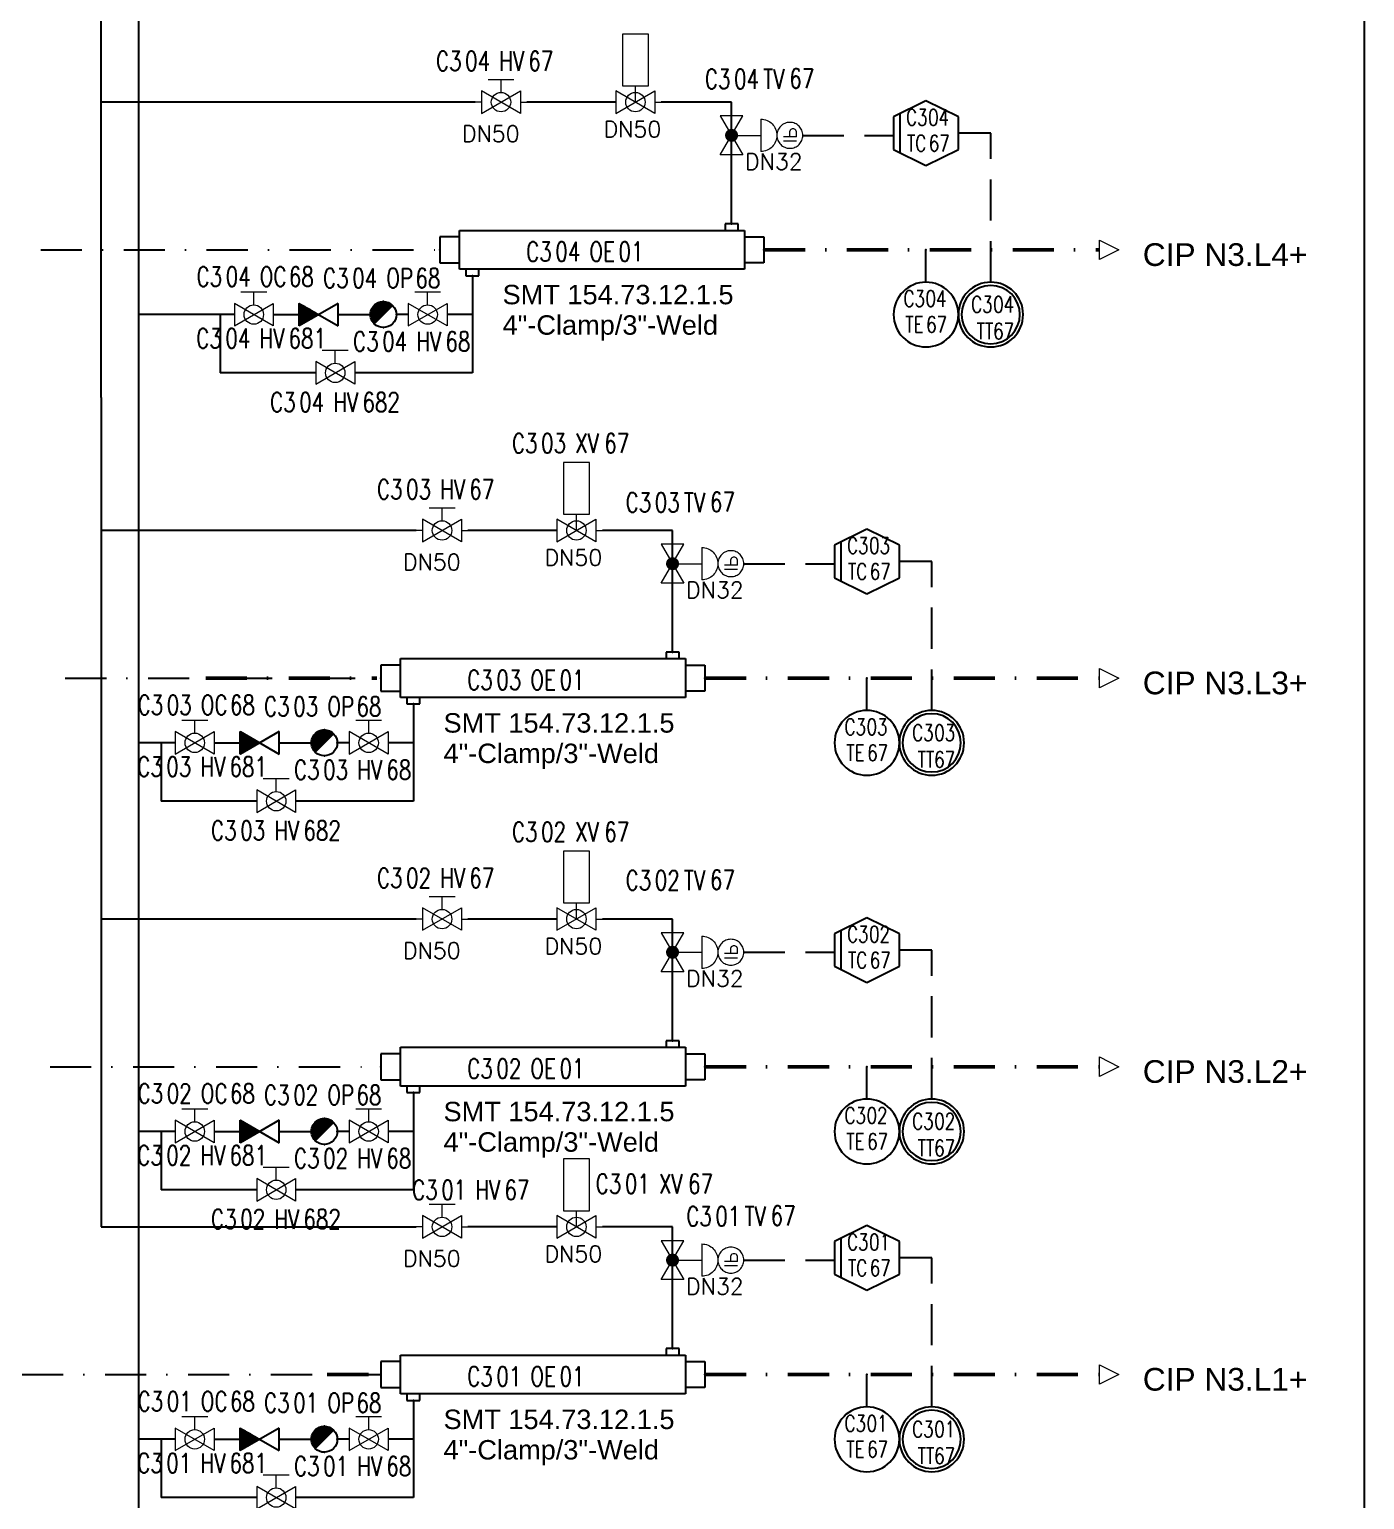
# Model space of a CAD drawing. Header units: inches. Extents: x 23279 to 25519, y 22340 to 23763.
# Drawn here: x 25312.7 to 25518.8, y 22953.3 to 23180.2 of the extents above; entities that cross this region are included whole.
import ezdxf
from ezdxf.enums import TextEntityAlignment as Align

# ---------------------------------------------------------------- set-up
doc = ezdxf.new("R2010")
doc.units = ezdxf.units.IN
doc.header["$MEASUREMENT"] = 0
for name, pattern in [('ACAD_ISO02W100', [15, 12, -3]), ('DASHDOT2', [12.7, 6.35, -3.175, 0, -3.175]), ('DASHED2', [9.525, 6.35, -3.175])]:
    doc.linetypes.add(name, pattern=pattern)
for name, color, linetype, lineweight in [('17 Pipe CIP', 4, 'DASHDOT2', 50), ('31 Equipment', 7, 'Continuous', 9), ('40 TXT Data', 7, 'Continuous', 9), ('43 TXT English', 7, 'Continuous', 9)]:
    doc.layers.add(name, color=color, linetype=linetype, lineweight=lineweight)
for name, color, linetype in [('20 Pipe Steam Industrial', 231, 'Continuous'), ('DIAMETRE', 7, 'Continuous'), ('ECHANGEURS', 7, 'Continuous'), ('LIAISON INSTRUMENTATION', 140, 'DASHED2'), ('LIBELLE-INSTRUM', 7, 'Continuous'), ('MATERIEL-DIVERS', 7, 'Continuous'), ('REPERES', 7, 'Continuous'), ('Skid', 5, 'Continuous'), ('TEXTES', 7, 'Continuous'), ('TUYAUTERIE-NEP', 4, 'DASHDOT2'), ('TUYAUTERIE-VAPEUR INDUSTRIELLE', 231, 'Continuous'), ('TUYAUTERIE-VAPEUR PROCESS', 6, 'Continuous'), ('VANNES', 7, 'Continuous')]:
    doc.layers.add(name, color=color, linetype=linetype)
doc.layers.get('REPERES').off()
doc.styles.add('ROMANS', font='ROMANS.SHX')
doc.styles.get("Standard").update_dxf_attribs({"font": 'arial.ttf'})

# ---------------------------------------------------------------- blocks, each defined once
blk = doc.blocks.new('APV-SIGN-ARW-FLOW-1')
at = {"layer": '31 Equipment'}
for p, q in [((-1.5, -1.5), (-1.5, 1.5)), ((-1.5, 1.5), (1.5, 0)), ((1.5, 0), (-1.5, -1.5))]:
    blk.add_line(p, q, dxfattribs=at)
blk = doc.blocks.new('INSTR-F-L-TT')
at = {"layer": 'MATERIEL-DIVERS'}
for radius in [5, 4.5]:
    blk.add_circle((0, 0), radius, dxfattribs=at)
blk = doc.blocks.new('INSTR-M-L-TE')
at = {"color": 7, "extrusion": (0, -1, 0)}
blk.add_point((0, -10), dxfattribs=at)
at = {"layer": 'MATERIEL-DIVERS', "color": 7}
blk.add_line((0, -5), (0, -10), dxfattribs=at)
blk.add_circle((0, 0), 5, dxfattribs=at)
at = {"layer": 'LIBELLE-INSTRUM', "style": 'ROMANS', "width": 0.8, "flags": 8}
blk.add_attdef('TE', text='', height=3, dxfattribs=at).set_placement((0, 0), align=Align.MIDDLE)
blk = doc.blocks.new('INSTR-F-PLC-TC')
at = {"layer": 'MATERIEL-DIVERS', "color": 7, "lineweight": -3}
for p, q in [((-5, 0), (-2.5, 5)), ((-2.5, 5), (2.5, 5)), ((2.5, 5), (5, 0)), ((-2.5, -5), (-5, 0)), ((5, 0), (2.5, -5)), ((-3, -4), (3, -4)), ((2.5, -5), (-2.5, -5))]:
    blk.add_line(p, q, dxfattribs=at)
blk = doc.blocks.new('TUBLISSE')
at = {"layer": 'MATERIEL-DIVERS'}
for p, q in [((47, 3), (3, 3)), ((3, 3), (3, -3)), ((4, 3), (4, 4)), ((4, 4), (6, 4)), ((6, 4), (6, 3)), ((47, -3), (47, 3)), ((3, 2), (0, 2)), ((0, 2), (0, -2)), ((47, 2), (50, 2)), ((50, 2), (50, -2)), ((0, -2), (3, -2)), ((50, -2), (47, -2)), ((3, -3), (47, -3)), ((44, -4), (44, -3)), ((46, -4), (44, -4)), ((46, -3), (46, -4))]:
    blk.add_line(p, q, dxfattribs=at)
at = {"layer": 'MATERIEL-DIVERS', "color": 7, "extrusion": (0, 1, 0)}
blk.add_point((5, 4), dxfattribs=at)
at = {"layer": 'MATERIEL-DIVERS', "color": 2}
for p in [(5, 4), (0, 0), (50, 0), (45, -4)]:
    blk.add_point(p, dxfattribs=at)
at = {"layer": 'MATERIEL-DIVERS', "color": 7, "extrusion": (-1, 0, 0)}
blk.add_point((0, 0), dxfattribs=at)
at = {"layer": 'MATERIEL-DIVERS', "color": 7, "extrusion": (1, 0, 0)}
blk.add_point((50, 0), dxfattribs=at)
at = {"layer": 'MATERIEL-DIVERS', "color": 7, "extrusion": (0, -1, 0)}
blk.add_point((45, -4), dxfattribs=at)
blk = doc.blocks.new('APV-VLV-BALL-KHV+MF-3')
at = {"layer": '31 Equipment', "ltscale": 38}
for p, q in [((0, 0), (0, 2.5)), ((-3, 0), (-4, 0)), ((3, 0), (4, 0))]:
    blk.add_line(p, q, dxfattribs=at)
at = {"layer": '31 Equipment'}
for p, q in [((-3, 1.734), (-3, -1.734)), ((-3, -1.734), (3, 1.734)), ((3, -1.734), (-3, 1.734)), ((3, 1.734), (3, -1.734))]:
    blk.add_line(p, q, dxfattribs=at)
at = {"layer": '31 Equipment', "ltscale": 38}
blk.add_lwpolyline([(-2, 2.5), (2, 2.5), (2, 10.5), (-2, 10.5)], close=True, dxfattribs=at)
at = {"layer": '31 Equipment'}
blk.add_circle((0, 0), 1.5, dxfattribs=at)
blk = doc.blocks.new('*X23')
at = {"color": 0}
for p, q in [((96.47, 162.96), (103.54, 170.03)), ((96.49, 162.94), (103.56, 170.01)), ((96.51, 162.92), (103.58, 169.99)), ((96.53, 162.9), (103.6, 169.97)), ((96.56, 162.88), (103.62, 169.94)), ((96.58, 162.85), (103.65, 169.92)), ((96.6, 162.83), (103.67, 169.9)), ((96.63, 162.81), (103.69, 169.87)), ((96.65, 162.79), (103.71, 169.85)), ((96.67, 162.77), (103.73, 169.83)), ((96.7, 162.75), (103.75, 169.8)), ((96.72, 162.73), (103.77, 169.78)), ((96.74, 162.7), (103.8, 169.76)), ((96.77, 162.68), (103.82, 169.73)), ((96.79, 162.66), (103.84, 169.71)), ((96.82, 162.64), (103.86, 169.68)), ((96.84, 162.62), (103.88, 169.66)), ((96.87, 162.6), (103.9, 169.63)), ((96.89, 162.58), (103.92, 169.61)), ((96.92, 162.56), (103.94, 169.58)), ((96.94, 162.54), (103.96, 169.56)), ((96.97, 162.52), (103.98, 169.53)), ((96.99, 162.5), (104, 169.51)), ((97.02, 162.49), (104.01, 169.48)), ((97.05, 162.47), (104.03, 169.45)), ((97.07, 162.45), (104.05, 169.43)), ((97.1, 162.43), (104.07, 169.4)), ((97.12, 162.41), (104.09, 169.38)), ((97.15, 162.39), (104.11, 169.35)), ((97.18, 162.37), (104.13, 169.32)), ((97.2, 162.36), (104.14, 169.3)), ((97.23, 162.34), (104.16, 169.27)), ((97.26, 162.32), (104.18, 169.24)), ((97.28, 162.3), (104.2, 169.22)), ((97.31, 162.28), (104.22, 169.19)), ((97.34, 162.27), (104.23, 169.16)), ((97.37, 162.25), (104.25, 169.13)), ((97.39, 162.23), (104.27, 169.11)), ((97.42, 162.22), (104.28, 169.08)), ((97.45, 162.2), (104.3, 169.05)), ((97.48, 162.18), (104.32, 169.02)), ((97.51, 162.17), (104.33, 168.99)), ((97.54, 162.15), (104.35, 168.96)), ((97.56, 162.13), (104.37, 168.94)), ((97.59, 162.12), (104.38, 168.91)), ((97.62, 162.1), (104.4, 168.88)), ((97.65, 162.09), (104.41, 168.85)), ((97.68, 162.07), (104.43, 168.82)), ((97.71, 162.05), (104.45, 168.79)), ((97.74, 162.04), (104.46, 168.76)), ((97.77, 162.02), (104.48, 168.73)), ((97.8, 162.01), (104.49, 168.7)), ((97.83, 161.99), (104.51, 168.67)), ((97.86, 161.98), (104.52, 168.64)), ((97.89, 161.97), (104.53, 168.61)), ((97.92, 161.95), (104.55, 168.58)), ((97.95, 161.94), (104.56, 168.55)), ((97.98, 161.92), (104.58, 168.52)), ((98.02, 161.91), (104.59, 168.48)), ((98.05, 161.9), (104.6, 168.45)), ((98.08, 161.88), (104.62, 168.42)), ((98.11, 161.87), (104.63, 168.39)), ((98.14, 161.86), (104.64, 168.36)), ((98.17, 161.84), (104.66, 168.33)), ((98.21, 161.83), (104.67, 168.29)), ((98.24, 161.82), (104.68, 168.26)), ((98.27, 161.81), (104.69, 168.23)), ((98.31, 161.8), (104.7, 168.19)), ((98.34, 161.78), (104.72, 168.16)), ((98.37, 161.77), (104.73, 168.13)), ((98.41, 161.76), (104.74, 168.09)), ((98.44, 161.75), (104.75, 168.06)), ((98.47, 161.74), (104.76, 168.03)), ((98.51, 161.73), (104.77, 167.99)), ((98.54, 161.72), (104.78, 167.96)), ((98.58, 161.71), (104.79, 167.92)), ((98.61, 161.7), (104.8, 167.89)), ((98.65, 161.69), (104.81, 167.85)), ((98.68, 161.68), (104.82, 167.82)), ((98.72, 161.67), (104.83, 167.78)), ((98.75, 161.66), (104.84, 167.75)), ((98.79, 161.65), (104.85, 167.71)), ((98.82, 161.64), (104.86, 167.68)), ((98.86, 161.63), (104.87, 167.64)), ((98.9, 161.62), (104.88, 167.6)), ((98.93, 161.62), (104.88, 167.57)), ((98.97, 161.61), (104.89, 167.53)), ((99.01, 161.6), (104.9, 167.49)), ((99.04, 161.59), (104.91, 167.46)), ((99.08, 161.58), (104.92, 167.42)), ((99.12, 161.58), (104.92, 167.38)), ((99.16, 161.57), (104.93, 167.34)), ((99.2, 161.56), (104.94, 167.3)), ((99.24, 161.56), (104.94, 167.26)), ((99.27, 161.55), (104.95, 167.23)), ((99.31, 161.55), (104.95, 167.19)), ((99.35, 161.54), (104.96, 167.15)), ((99.39, 161.54), (104.96, 167.11)), ((99.43, 161.53), (104.97, 167.07)), ((99.47, 161.53), (104.97, 167.03)), ((99.51, 161.52), (104.98, 166.99)), ((99.56, 161.52), (104.98, 166.94)), ((99.6, 161.52), (104.98, 166.9)), ((99.64, 161.51), (104.99, 166.86)), ((99.68, 161.51), (104.99, 166.82)), ((99.72, 161.51), (104.99, 166.78)), ((99.77, 161.51), (104.99, 166.73)), ((99.81, 161.5), (105, 166.69)), ((99.85, 161.5), (105, 166.65)), ((99.9, 161.5), (105, 166.6)), ((99.94, 161.5), (105, 166.56)), ((99.99, 161.5), (105, 166.51)), ((100.03, 161.5), (105, 166.47)), ((100.08, 161.5), (105, 166.42)), ((100.12, 161.5), (105, 166.38)), ((100.17, 161.5), (105, 166.33)), ((100.21, 161.5), (105, 166.29)), ((100.26, 161.51), (104.99, 166.24)), ((100.31, 161.51), (104.99, 166.19)), ((100.36, 161.51), (104.99, 166.14)), ((100.41, 161.52), (104.98, 166.09)), ((100.46, 161.52), (104.98, 166.04)), ((100.5, 161.53), (104.97, 166)), ((100.55, 161.53), (104.97, 165.95)), ((100.61, 161.54), (104.96, 165.89)), ((100.66, 161.54), (104.96, 165.84)), ((100.71, 161.55), (104.95, 165.79)), ((100.76, 161.56), (104.94, 165.74)), ((100.82, 161.57), (104.93, 165.68)), ((100.87, 161.58), (104.92, 165.63)), ((100.92, 161.59), (104.91, 165.58)), ((100.98, 161.6), (104.9, 165.52)), ((101.04, 161.61), (104.89, 165.46)), ((101.09, 161.62), (104.88, 165.41)), ((101.15, 161.63), (104.87, 165.35)), ((101.21, 161.65), (104.85, 165.29)), ((101.27, 161.66), (104.84, 165.23)), ((101.33, 161.68), (104.82, 165.17)), ((101.4, 161.7), (104.8, 165.1)), ((101.46, 161.72), (104.78, 165.04)), ((101.53, 161.74), (104.76, 164.97)), ((101.59, 161.76), (104.74, 164.91)), ((101.66, 161.78), (104.72, 164.84)), ((101.73, 161.81), (104.69, 164.77)), ((101.8, 161.84), (104.66, 164.7)), ((101.88, 161.87), (104.63, 164.62)), ((101.95, 161.9), (104.6, 164.55)), ((102.03, 161.93), (104.57, 164.47)), ((102.12, 161.97), (104.53, 164.38)), ((102.2, 162.01), (104.49, 164.3)), ((102.29, 162.06), (104.44, 164.21)), ((102.39, 162.11), (104.39, 164.11)), ((102.49, 162.16), (104.34, 164.01)), ((102.6, 162.23), (104.27, 163.9)), ((102.72, 162.31), (104.19, 163.78)), ((102.86, 162.4), (104.1, 163.64)), ((103.02, 162.52), (103.98, 163.48)), ((103.26, 162.71), (103.79, 163.24))]:
    blk.add_line(p, q, dxfattribs=at)
blk = doc.blocks.new('ST')
at = {"color": 7}
blk.add_line((-1.41, 1.42), (1.42, -1.41), dxfattribs=at)
for start, end in [(134.8377, 315.1619), (315.2431, 134.7569)]:
    blk.add_arc((0, 0), 2, start, end, dxfattribs=at)
at = {"color": 7, "extrusion": (-1, 0, 0)}
blk.add_point((-2, 0), dxfattribs=at)
at = {"color": 7, "extrusion": (0, 1, 0)}
blk.add_point((0, 2), dxfattribs=at)
at = {"color": 7, "extrusion": (1, 0, 0)}
blk.add_point((2, 0), dxfattribs=at)
at = {"color": 7, "extrusion": (0, -1, 0)}
blk.add_point((0, -2), dxfattribs=at)
at = {"color": 7, "xscale": -0.4, "yscale": 0.4, "zscale": 0.4}
blk.add_blockref('*X23', (40, -66.6), dxfattribs=at)
blk = doc.blocks.new('*X32')
at = {"color": 0}
for p, q in [((-1.24, 0), (-1.22, 0.01)), ((-1.22, -0.01), (-1.24, 0)), ((-1.19, -0.04), (-1.01, 0.13)), ((-1.01, -0.13), (-1.19, 0.04)), ((-1.13, -0.07), (-0.81, 0.26)), ((-0.81, -0.26), (-1.13, 0.07)), ((-1.07, -0.1), (-0.6, 0.38)), ((-0.6, -0.38), (-1.07, 0.1)), ((-1.02, -0.13), (-0.39, 0.5)), ((-0.39, -0.5), (-1.02, 0.13)), ((-0.96, -0.17), (-0.18, 0.62)), ((-0.18, -0.62), (-0.96, 0.17)), ((-0.9, -0.2), (0.03, 0.74)), ((0.03, -0.74), (-0.9, 0.2)), ((-0.85, -0.23), (0.24, 0.86)), ((0.24, -0.86), (-0.85, 0.23)), ((-0.79, -0.26), (0.45, 0.98)), ((0.45, -0.98), (-0.79, 0.26)), ((-0.74, -0.29), (0.66, 1.1)), ((0.66, -1.1), (-0.74, 0.29)), ((-0.68, -0.33), (0.87, 1.22)), ((0.87, -1.22), (-0.68, 0.33)), ((-0.62, -0.36), (1.08, 1.34)), ((1.08, -1.34), (-0.62, 0.36)), ((-0.57, -0.39), (1.28, 1.46)), ((1.28, -1.46), (-0.57, 0.39)), ((-0.51, -0.42), (1.49, 1.58)), ((1.49, -1.58), (-0.51, 0.42)), ((-0.46, -0.46), (1.7, 1.7)), ((1.7, -1.7), (-0.46, 0.46)), ((-0.4, -0.49), (1.91, 1.82)), ((1.91, -1.82), (-0.4, 0.49)), ((-0.34, -0.52), (2.12, 1.94)), ((2.12, -1.94), (-0.34, 0.52)), ((-0.29, -0.55), (2.33, 2.06)), ((2.33, -2.06), (-0.29, 0.55)), ((-0.23, -0.59), (2.54, 2.18)), ((2.54, -2.18), (-0.23, 0.59)), ((-0.18, -0.62), (2.75, 2.3)), ((2.75, -2.3), (-0.18, 0.62)), ((-0.12, -0.65), (2.96, 2.43)), ((2.96, -2.43), (-0.12, 0.65)), ((-0.06, -0.68), (3.16, 2.55)), ((3.16, -2.55), (-0.06, 0.68)), ((-0.01, -0.72), (3.37, 2.67)), ((3.37, -2.67), (-0.01, 0.72)), ((0.05, -0.75), (3.58, 2.79)), ((3.58, -2.79), (0.05, 0.75)), ((0.1, -0.78), (3.79, 2.91)), ((3.79, -2.91), (0.1, 0.78)), ((0.16, -0.81), (4, 3.03)), ((4, -3.03), (0.16, 0.81)), ((0.22, -0.84), (4.21, 3.15)), ((4.21, -3.15), (0.22, 0.84)), ((0.27, -0.88), (4.42, 3.27)), ((4.42, -3.27), (0.27, 0.88)), ((0.33, -0.91), (4.63, 3.39)), ((4.63, -3.39), (0.33, 0.91)), ((0.38, -0.94), (4.84, 3.51)), ((4.84, -3.51), (0.38, 0.94)), ((0.44, -0.97), (5, 3.59)), ((5, -3.59), (0.44, 0.97)), ((0.5, -1.01), (5, 3.5)), ((5, -3.5), (0.5, 1.01)), ((0.55, -1.04), (5, 3.41)), ((5, -3.41), (0.55, 1.04)), ((0.61, -1.07), (5, 3.32)), ((5, -3.32), (0.61, 1.07)), ((0.66, -1.1), (5, 3.23)), ((5, -3.23), (0.66, 1.1)), ((0.72, -1.14), (5, 3.14)), ((5, -3.14), (0.72, 1.14)), ((0.78, -1.17), (5, 3.06)), ((5, -3.06), (0.78, 1.17)), ((0.83, -1.2), (5, 2.97)), ((5, -2.97), (0.83, 1.2)), ((0.89, -1.23), (5, 2.88)), ((5, -2.88), (0.89, 1.23)), ((0.94, -1.27), (5, 2.79)), ((5, -2.79), (0.94, 1.27)), ((1, -1.3), (5, 2.7)), ((5, -2.7), (1, 1.3)), ((1.06, -1.33), (5, 2.61)), ((5, -2.61), (1.06, 1.33)), ((1.11, -1.36), (5, 2.53)), ((5, -2.53), (1.11, 1.36)), ((1.17, -1.39), (5, 2.44)), ((5, -2.44), (1.17, 1.39)), ((1.22, -1.43), (5, 2.35)), ((5, -2.35), (1.22, 1.43)), ((1.28, -1.46), (5, 2.26)), ((5, -2.26), (1.28, 1.46)), ((1.34, -1.49), (5, 2.17)), ((5, -2.17), (1.34, 1.49)), ((1.39, -1.52), (5, 2.08)), ((5, -2.08), (1.39, 1.52)), ((1.45, -1.56), (5, 1.99)), ((5, -1.99), (1.45, 1.56)), ((1.51, -1.59), (5, 1.91)), ((5, -1.91), (1.51, 1.59)), ((1.56, -1.62), (5, 1.82)), ((5, -1.82), (1.56, 1.62)), ((1.62, -1.65), (5, 1.73)), ((5, -1.73), (1.62, 1.65)), ((5, -1.64), (1.67, 1.69)), ((1.67, -1.69), (5, 1.64)), ((5, -1.55), (1.73, 1.72)), ((1.73, -1.72), (5, 1.55)), ((5, -1.46), (1.79, 1.75)), ((1.79, -1.75), (5, 1.46)), ((5, -1.38), (1.84, 1.78)), ((1.84, -1.78), (5, 1.38)), ((5, -1.29), (1.9, 1.81)), ((1.9, -1.81), (5, 1.29)), ((5, -1.2), (1.95, 1.85)), ((1.95, -1.85), (5, 1.2)), ((5, -1.11), (2.01, 1.88)), ((2.01, -1.88), (5, 1.11)), ((5, -1.02), (2.07, 1.91)), ((2.07, -1.91), (5, 1.02)), ((5, -0.93), (2.12, 1.94)), ((2.12, -1.94), (5, 0.93)), ((5, -0.85), (2.18, 1.98)), ((2.18, -1.98), (5, 0.85)), ((5, -0.76), (2.23, 2.01)), ((2.23, -2.01), (5, 0.76)), ((5, -0.67), (2.29, 2.04)), ((2.29, -2.04), (5, 0.67)), ((5, -0.58), (2.35, 2.07)), ((2.35, -2.07), (5, 0.58)), ((5, -0.49), (2.4, 2.11)), ((2.4, -2.11), (5, 0.49)), ((5, -0.4), (2.46, 2.14)), ((2.46, -2.14), (5, 0.4)), ((5, -0.32), (2.51, 2.17)), ((2.51, -2.17), (5, 0.32)), ((5, -0.23), (2.57, 2.2)), ((2.57, -2.2), (5, 0.23)), ((5, -0.14), (2.63, 2.24)), ((2.63, -2.24), (5, 0.14)), ((5, -0.05), (2.68, 2.27)), ((2.68, -2.27), (5, 0.05)), ((5, 0.04), (2.74, 2.3)), ((5, 0.13), (2.79, 2.33)), ((5, 0.21), (2.85, 2.36)), ((5, 0.3), (2.91, 2.4)), ((5, 0.39), (2.96, 2.43)), ((5, 0.48), (3.02, 2.46)), ((5, 0.57), (3.07, 2.49)), ((5, 0.66), (3.13, 2.53)), ((5, 0.75), (3.19, 2.56)), ((5, 0.83), (3.24, 2.59)), ((5, 0.92), (3.3, 2.62)), ((5, 1.01), (3.35, 2.66)), ((5, 1.1), (3.41, 2.69)), ((5, 1.19), (3.47, 2.72)), ((5, 1.28), (3.52, 2.75)), ((5, 1.36), (3.58, 2.79)), ((5, 1.45), (3.63, 2.82)), ((5, 1.54), (3.69, 2.85)), ((5, 1.63), (3.75, 2.88)), ((5, 1.72), (3.8, 2.91)), ((5, 1.81), (3.86, 2.95)), ((5, 1.89), (3.92, 2.98)), ((5, 1.98), (3.97, 3.01)), ((5, 2.07), (4.03, 3.04)), ((5, 2.16), (4.08, 3.08)), ((5, 2.25), (4.14, 3.11)), ((5, 2.34), (4.2, 3.14)), ((5, 2.42), (4.25, 3.17)), ((5, 2.51), (4.31, 3.21)), ((5, 2.6), (4.36, 3.24)), ((5, 2.69), (4.42, 3.27)), ((5, 2.78), (4.48, 3.3)), ((5, 2.87), (4.53, 3.33)), ((5, 2.95), (4.59, 3.37)), ((5, 3.04), (4.64, 3.4)), ((5, 3.13), (4.7, 3.43)), ((5, 3.22), (4.76, 3.46)), ((5, 3.31), (4.81, 3.5)), ((5, 3.4), (4.87, 3.53)), ((5, 3.49), (4.92, 3.56)), ((5, 3.57), (4.98, 3.59)), ((2.74, -2.3), (5, -0.04)), ((2.79, -2.33), (5, -0.13)), ((2.85, -2.36), (5, -0.21)), ((2.91, -2.4), (5, -0.3)), ((2.96, -2.43), (5, -0.39)), ((3.02, -2.46), (5, -0.48)), ((3.07, -2.49), (5, -0.57)), ((3.13, -2.53), (5, -0.66)), ((3.19, -2.56), (5, -0.75)), ((3.24, -2.59), (5, -0.83)), ((3.3, -2.62), (5, -0.92)), ((3.35, -2.66), (5, -1.01)), ((3.41, -2.69), (5, -1.1)), ((3.47, -2.72), (5, -1.19)), ((3.52, -2.75), (5, -1.28)), ((3.58, -2.79), (5, -1.36)), ((3.63, -2.82), (5, -1.45)), ((3.69, -2.85), (5, -1.54)), ((3.75, -2.88), (5, -1.63)), ((3.8, -2.91), (5, -1.72)), ((3.86, -2.95), (5, -1.81)), ((3.92, -2.98), (5, -1.89)), ((3.97, -3.01), (5, -1.98)), ((4.03, -3.04), (5, -2.07)), ((4.08, -3.08), (5, -2.16)), ((4.14, -3.11), (5, -2.25)), ((4.2, -3.14), (5, -2.34)), ((4.25, -3.17), (5, -2.42)), ((4.31, -3.21), (5, -2.51)), ((4.36, -3.24), (5, -2.6)), ((4.42, -3.27), (5, -2.69)), ((4.48, -3.3), (5, -2.78)), ((4.53, -3.33), (5, -2.87)), ((4.59, -3.37), (5, -2.95)), ((4.64, -3.4), (5, -3.04)), ((4.7, -3.43), (5, -3.13)), ((4.76, -3.46), (5, -3.22)), ((4.81, -3.5), (5, -3.31)), ((4.87, -3.53), (5, -3.4)), ((4.92, -3.56), (5, -3.49)), ((4.98, -3.59), (5, -3.57))]:
    blk.add_line(p, q, dxfattribs=at)
blk = doc.blocks.new('NRVS')
at = {"color": 7}
for p, q in [((-3, -1.73), (-3, 1.73)), ((3, 1.73), (-3, -1.73)), ((-3, 1.73), (3, -1.73)), ((3, -1.73), (3, 1.73))]:
    blk.add_line(p, q, dxfattribs=at)
at = {"color": 7, "extrusion": (1, 0, 0)}
blk.add_point((3, 0), dxfattribs=at)
at = {"color": 7, "extrusion": (-1, 0, 0)}
blk.add_point((-3, 0), dxfattribs=at)
at = {"color": 7, "xscale": 0.4801664355062404, "yscale": 0.4801664355062404, "zscale": 0.4801664355062404}
blk.add_blockref('*X32', (0.6, 0), dxfattribs=at)
blk = doc.blocks.new('APV-VLV-MODUL-2WAY-1')
at = {"layer": '31 Equipment', "linetype": 'ACAD_ISO02W100', "ltscale": 38}
for p, q in [((2.5, 4.5), (-2.5, 4.5)), ((0, 1), (0, 4.5))]:
    blk.add_line(p, q, dxfattribs=at)
at = {"layer": '31 Equipment', "ltscale": 38}
for p, q in [((-3, 0), (-4, 0)), ((3, 0), (4, 0))]:
    blk.add_line(p, q, dxfattribs=at)
at = {"layer": '31 Equipment'}
for p, q in [((-3, 1.734), (-3, -1.734)), ((-3, -1.734), (3, 1.734)), ((3, -1.734), (-3, 1.734)), ((3, 1.734), (3, -1.734))]:
    blk.add_line(p, q, dxfattribs=at)
at = {"layer": '31 Equipment', "const_width": 1}
blk.add_lwpolyline([(-0.5, 0, 1), (0.5, 0, 1)], format="xyb", close=True, dxfattribs=at)
at = {"layer": '31 Equipment', "linetype": 'ACAD_ISO02W100', "ltscale": 38}
blk.add_arc((0, 4.5), 2.5, 0, 180, dxfattribs=at)
blk = doc.blocks.new('APV-VLV-IPCNV-GEN-1')
at = {"layer": '31 Equipment', "linetype": 'ACAD_ISO02W100', "ltscale": 38}
blk.add_circle((0, 0), 2, dxfattribs=at)
at = {"layer": '31 Equipment', "style": 'ROMANS'}
blk.add_text('IP', height=2, dxfattribs=at).set_placement((0, 0), align=Align.MIDDLE)
blk = doc.blocks.new('APV-VLVM-BALL-KHV+MF-1')
at = {"layer": '31 Equipment'}
for p, q in [((-2, 3.5), (2, 3.5)), ((0, 1.5), (0, 3.5)), ((-3, 1.734), (-3, -1.734)), ((-3, -1.734), (3, 1.734)), ((3, -1.734), (-3, 1.734)), ((3, 1.734), (3, -1.734))]:
    blk.add_line(p, q, dxfattribs=at)
at = {"layer": '31 Equipment', "ltscale": 38}
for p, q in [((-3, 0), (-4, 0)), ((3, 0), (4, 0))]:
    blk.add_line(p, q, dxfattribs=at)
at = {"layer": '31 Equipment'}
blk.add_circle((0, 0), 1.5, dxfattribs=at)
blk = doc.blocks.new('REPNORM')
at = {"layer": 'TEXTES', "style": 'ROMANS', "width": 0.75}
for tag, p in [('ZONE', (-9.75, -1.25)), ('SOUSZONE', (-5.25, -1.25)), ('ELEMENT', (0, -1.25)), ('NUM', (4.5, -1.25))]:
    blk.add_attdef(tag, p, '', height=3, dxfattribs=at)
blk = doc.blocks.new('REPINS2')
at = {"layer": 'TEXTES', "style": 'ROMANS', "width": 0.7}
for tag, p in [('ZONE', (-3.35, 0.8)), ('SOUSZONE', (0.05, 0.8)), ('NUM', (0.7, -2.6))]:
    blk.add_attdef(tag, p, '', height=2.5, dxfattribs=at)
blk.add_attdef('ELEMENT', text='', height=2.5, dxfattribs=at).set_placement((-1.56, -2.59), align=Align.CENTER)
blk = doc.blocks.new('REPINS')
at = {"layer": 'TEXTES', "style": 'ROMANS', "width": 0.75}
for tag, p in [('ZONE', (-3.3, 1)), ('SOUSZONE', (0.1, 1)), ('NUM', (0.2, -3))]:
    blk.add_attdef(tag, p, '', height=2.5, dxfattribs=at)
blk.add_attdef('ELEMENT', text='', height=2.5, dxfattribs=at).set_placement((-0.2, -3), align=Align.RIGHT)
blk = doc.blocks.new('REPNORM1')
at = {"layer": 'TEXTES', "style": 'ROMANS', "width": 0.75}
for tag, p in [('ZONE', (-9.75, -1.25)), ('SOUSZONE', (-5.25, -1.25)), ('ELEMENT', (-0.75, -1.25)), ('NUM', (5.59, -1.22))]:
    blk.add_attdef(tag, p, '', height=3, dxfattribs=at)

msp = doc.modelspace()

# ---------------------------------------------------------------- linework, layer by layer
at = {"layer": '17 Pipe CIP'}
for p, q in [((25426.07, 23146.21), (25477.83, 23146.21)), ((25339.93, 23080.09), (25366.35, 23080.09)), ((25416.96, 23080.09), (25445.24, 23080.09)), ((25416.96, 23080.09), (25477.83, 23080.09)), ((25416.96, 23020.09), (25445.24, 23020.09)), ((25416.96, 23020.09), (25477.83, 23020.09)), ((25358.68, 22972.57), (25366.96, 22972.57)), ((25416.96, 22972.57), (25477.83, 22972.57))]:
    msp.add_line(p, q, dxfattribs=at)
at = {"layer": '20 Pipe Steam Industrial'}
for p, q in [((25381.49, 23169.01), (25323.78, 23169.01)), ((25403.23, 23169.01), (25389.49, 23169.01)), ((25421.07, 23169.01), (25410.23, 23169.01)), ((25421.07, 23150.21), (25421.07, 23169.01)), ((25323.78, 23123.42), (25323.78, 22995.36)), ((25372.39, 23102.88), (25323.78, 23102.88)), ((25394.13, 23102.88), (25380.39, 23102.88)), ((25411.96, 23102.88), (25401.13, 23102.88)), ((25411.96, 23084.09), (25411.96, 23102.88)), ((25372.39, 23042.88), (25323.78, 23042.88)), ((25394.13, 23042.88), (25380.39, 23042.88)), ((25411.96, 23042.88), (25401.13, 23042.88)), ((25411.96, 23024.09), (25411.96, 23042.88)), ((25323.78, 22995.36), (25372.39, 22995.36)), ((25394.13, 22995.36), (25380.39, 22995.36)), ((25411.96, 22995.36), (25401.13, 22995.36)), ((25411.96, 22976.57), (25411.96, 22995.36))]:
    msp.add_line(p, q, dxfattribs=at)
msp.add_lwpolyline([(25323.78, 23123.42), (25323.78, 23452.67), (25406.37, 23452.67)], dxfattribs=at)
at = {"layer": 'LIAISON INSTRUMENTATION'}
for p, q in [((25432.07, 23163.88), (25446.07, 23163.88)), ((25461.07, 23164.22), (25456.07, 23164.22)), ((25422.96, 23097.75), (25436.96, 23097.75)), ((25451.96, 23098.09), (25446.96, 23098.09)), ((25422.96, 23037.76), (25436.96, 23037.76)), ((25451.96, 23038.1), (25446.96, 23038.1)), ((25451.96, 22990.58), (25446.96, 22990.58)), ((25422.96, 22990.23), (25436.96, 22990.23))]:
    msp.add_line(p, q, dxfattribs=at)
for points in [[(25461.07, 23141.21), (25461.07, 23164.22)], [(25451.96, 23075.09), (25451.96, 23098.09)], [(25451.96, 23015.09), (25451.96, 23038.1)], [(25451.96, 22967.57), (25451.96, 22990.58)]]:
    msp.add_lwpolyline(points, dxfattribs=at)
at = {"layer": 'Skid'}
msp.add_lwpolyline([(24867.1, 22391.88), (24867.1, 22556.53), (25518.76, 22556.53), (25518.76, 23702.66), (23445.67, 23706.44), (23445.67, 23388.76), (24910.92, 23384.98), (24910.92, 23084.87), (23557, 23084.87), (23557, 22429.72), (24735.31, 22429.72), (24735.31, 22391.88), (24867.1, 22391.88)], dxfattribs=at)
at = {"layer": 'TUYAUTERIE-NEP'}
for p, q in [((25314.46, 23146.21), (25376.07, 23146.21)), ((25318.24, 23080.09), (25366.96, 23080.09)), ((25315.91, 23020.09), (25366.96, 23020.09)), ((25298.79, 22972.57), (25366.96, 22972.57))]:
    msp.add_line(p, q, dxfattribs=at)
at = {"layer": 'TUYAUTERIE-VAPEUR PROCESS'}
for p, q in [((25421.07, 23150.21), (25421.07, 23169.01)), ((25381.07, 23142.21), (25381.07, 23127.21)), ((25344.34, 23136.21), (25329.53, 23136.21)), ((25342.15, 23136.21), (25342.15, 23127.21)), ((25350.34, 23136.21), (25354.34, 23136.21)), ((25360.34, 23136.21), (25365.34, 23136.21)), ((25371.17, 23136.21), (25369.34, 23136.21)), ((25381.07, 23136.21), (25377.17, 23136.21)), ((25356.91, 23127.21), (25342.15, 23127.21)), ((25381.07, 23127.21), (25362.91, 23127.21)), ((25411.96, 23084.09), (25411.96, 23102.88)), ((25371.96, 23076.09), (25371.96, 23061.08)), ((25335.23, 23070.09), (25329.53, 23070.09)), ((25333.05, 23070.09), (25333.05, 23061.08)), ((25341.23, 23070.09), (25345.23, 23070.09)), ((25351.23, 23070.09), (25356.23, 23070.09)), ((25362.07, 23070.09), (25360.23, 23070.09)), ((25371.96, 23070.09), (25368.07, 23070.09)), ((25347.8, 23061.08), (25333.05, 23061.08)), ((25371.96, 23061.08), (25353.8, 23061.08)), ((25411.96, 23024.09), (25411.96, 23042.88)), ((25371.96, 23016.09), (25371.96, 23001.09)), ((25335.23, 23010.09), (25329.53, 23010.09)), ((25333.05, 23010.09), (25333.05, 23001.09)), ((25341.23, 23010.09), (25345.23, 23010.09)), ((25351.23, 23010.09), (25356.23, 23010.09)), ((25362.07, 23010.09), (25360.23, 23010.09)), ((25371.96, 23010.09), (25368.07, 23010.09)), ((25347.8, 23001.09), (25333.05, 23001.09)), ((25371.96, 23001.09), (25353.8, 23001.09)), ((25411.96, 22976.57), (25411.96, 22995.36)), ((25371.96, 22968.57), (25371.96, 22953.57)), ((25335.23, 22962.57), (25329.53, 22962.57)), ((25333.05, 22962.57), (25333.05, 22953.57)), ((25341.23, 22962.57), (25345.23, 22962.57)), ((25351.23, 22962.57), (25356.23, 22962.57)), ((25362.07, 22962.57), (25360.23, 22962.57)), ((25371.96, 22962.57), (25368.07, 22962.57)), ((25347.8, 22953.57), (25333.05, 22953.57)), ((25371.96, 22953.57), (25353.8, 22953.57))]:
    msp.add_line(p, q, dxfattribs=at)
msp.add_lwpolyline([(25329.53, 23323.61), (25329.53, 22588.7)], dxfattribs=at)

# ---------------------------------------------------------------- block references
at = {"layer": '31 Equipment'}
for name, p in [('APV-VLVM-BALL-KHV+MF-1', (25385.49, 23169.01)), ('APV-SIGN-ARW-FLOW-1', (25479.33, 23146.21)), ('APV-VLVM-BALL-KHV+MF-1', (25347.34, 23136.21)), ('APV-VLVM-BALL-KHV+MF-1', (25374.17, 23136.21)), ('APV-VLVM-BALL-KHV+MF-1', (25359.91, 23127.21)), ('APV-VLVM-BALL-KHV+MF-1', (25376.39, 23102.88)), ('APV-SIGN-ARW-FLOW-1', (25479.33, 23080.09)), ('APV-VLVM-BALL-KHV+MF-1', (25338.23, 23070.09)), ('APV-VLVM-BALL-KHV+MF-1', (25365.07, 23070.09)), ('APV-VLVM-BALL-KHV+MF-1', (25350.8, 23061.08)), ('APV-VLVM-BALL-KHV+MF-1', (25376.39, 23042.88)), ('APV-SIGN-ARW-FLOW-1', (25479.33, 23020.09)), ('APV-VLVM-BALL-KHV+MF-1', (25338.23, 23010.09)), ('APV-VLVM-BALL-KHV+MF-1', (25365.07, 23010.09)), ('APV-VLVM-BALL-KHV+MF-1', (25350.8, 23001.09)), ('APV-VLVM-BALL-KHV+MF-1', (25376.39, 22995.36)), ('APV-SIGN-ARW-FLOW-1', (25479.33, 22972.57)), ('APV-VLVM-BALL-KHV+MF-1', (25338.23, 22962.57)), ('APV-VLVM-BALL-KHV+MF-1', (25365.07, 22962.57)), ('APV-VLVM-BALL-KHV+MF-1', (25350.8, 22953.57))]:
    msp.add_blockref(name, p, dxfattribs=at)
at = {"layer": '31 Equipment', "xscale": -1, "rotation": 270}
for name, p in [('APV-VLV-MODUL-2WAY-1', (25421.07, 23163.88)), ('APV-VLV-IPCNV-GEN-1', (25430.07, 23163.88)), ('APV-VLV-MODUL-2WAY-1', (25411.96, 23097.75)), ('APV-VLV-IPCNV-GEN-1', (25420.96, 23097.75)), ('APV-VLV-MODUL-2WAY-1', (25411.96, 23037.76)), ('APV-VLV-IPCNV-GEN-1', (25420.96, 23037.76)), ('APV-VLV-MODUL-2WAY-1', (25411.96, 22990.23)), ('APV-VLV-IPCNV-GEN-1', (25420.96, 22990.23))]:
    msp.add_blockref(name, p, dxfattribs=at)
at = {"layer": 'ECHANGEURS', "xscale": -1}
for p in [(25426.07, 23146.21), (25416.96, 23080.09), (25416.96, 23020.09), (25416.96, 22972.57)]:
    msp.add_blockref('TUBLISSE', p, dxfattribs=at)
at = {"layer": 'MATERIEL-DIVERS', "xscale": -1}
for name, p, rotation in [('INSTR-F-PLC-TC', (25451.07, 23164.22), 270), ('INSTR-M-L-TE', (25451.07, 23136.21), 180), ('INSTR-F-L-TT', (25461.07, 23136.21), 270), ('ST', (25367.34, 23136.21), 180), ('INSTR-F-PLC-TC', (25441.96, 23098.09), 270), ('INSTR-M-L-TE', (25441.96, 23070.09), 180), ('INSTR-F-L-TT', (25451.96, 23070.09), 270), ('ST', (25358.23, 23070.09), 180), ('INSTR-F-PLC-TC', (25441.96, 23038.1), 270), ('INSTR-M-L-TE', (25441.96, 23010.09), 180), ('INSTR-F-L-TT', (25451.96, 23010.09), 270), ('ST', (25358.23, 23010.09), 180), ('INSTR-F-PLC-TC', (25441.96, 22990.58), 270), ('INSTR-M-L-TE', (25441.96, 22962.57), 180), ('INSTR-F-L-TT', (25451.96, 22962.57), 270), ('ST', (25358.23, 22962.57), 180)]:
    msp.add_blockref(name, p, dxfattribs=dict(at, rotation=rotation))
at = {"layer": 'REPERES'}
for name, p, values in [('REPNORM', (25385.2, 23175.11), {'ZONE': 'C3', 'SOUSZONE': '04', 'ELEMENT': 'HV', 'NUM': '67'}), ('REPINS', (25451.31, 23164.41), {'ZONE': 'C3', 'SOUSZONE': '04', 'ELEMENT': 'TC', 'NUM': '67'}), ('REPNORM', (25399.12, 23145.68), {'ZONE': 'C3', 'SOUSZONE': '04', 'ELEMENT': 'OE', 'NUM': '01'}), ('REPNORM', (25348.25, 23141.82), {'ZONE': 'C3', 'SOUSZONE': '04', 'ELEMENT': 'OC', 'NUM': '68'}), ('REPINS', (25450.91, 23136.43), {'ZONE': 'C3', 'SOUSZONE': '04', 'ELEMENT': 'TE', 'NUM': '67'}), ('REPNORM', (25348.2, 23132.29), {'ZONE': 'C3', 'SOUSZONE': '04', 'ELEMENT': 'HV', 'NUM': '681'}), ('REPNORM', (25372.4, 23131.81), {'ZONE': 'C3', 'SOUSZONE': '04', 'ELEMENT': 'HV', 'NUM': '68'}), ('REPNORM', (25359.6, 23122.44), {'ZONE': 'C3', 'SOUSZONE': '04', 'ELEMENT': 'HV', 'NUM': '682'}), ('REPNORM', (25396.92, 23116.09), {'ZONE': 'C3', 'SOUSZONE': '03', 'ELEMENT': 'XV', 'NUM': '67'}), ('REPNORM', (25376.09, 23108.98), {'ZONE': 'C3', 'SOUSZONE': '03', 'ELEMENT': 'HV', 'NUM': '67'}), ('REPINS', (25442.2, 23098.29), {'ZONE': 'C3', 'SOUSZONE': '03', 'ELEMENT': 'TC', 'NUM': '67'}), ('REPNORM', (25390.02, 23079.55), {'ZONE': 'C3', 'SOUSZONE': '03', 'ELEMENT': 'OE', 'NUM': '01'}), ('REPNORM', (25339.15, 23075.69), {'ZONE': 'C3', 'SOUSZONE': '03', 'ELEMENT': 'OC', 'NUM': '68'}), ('REPINS', (25441.81, 23070.3), {'ZONE': 'C3', 'SOUSZONE': '03', 'ELEMENT': 'TE', 'NUM': '67'}), ('REPNORM', (25339.09, 23066.16), {'ZONE': 'C3', 'SOUSZONE': '03', 'ELEMENT': 'HV', 'NUM': '681'}), ('REPNORM', (25363.29, 23065.68), {'ZONE': 'C3', 'SOUSZONE': '03', 'ELEMENT': 'HV', 'NUM': '68'}), ('REPNORM', (25350.49, 23056.31), {'ZONE': 'C3', 'SOUSZONE': '03', 'ELEMENT': 'HV', 'NUM': '682'}), ('REPNORM', (25396.92, 23056.09), {'ZONE': 'C3', 'SOUSZONE': '02', 'ELEMENT': 'XV', 'NUM': '67'}), ('REPNORM', (25376.09, 23048.98), {'ZONE': 'C3', 'SOUSZONE': '02', 'ELEMENT': 'HV', 'NUM': '67'}), ('REPINS', (25442.2, 23038.29), {'ZONE': 'C3', 'SOUSZONE': '02', 'ELEMENT': 'TC', 'NUM': '67'}), ('REPNORM', (25390.02, 23019.55), {'ZONE': 'C3', 'SOUSZONE': '02', 'ELEMENT': 'OE', 'NUM': '01'}), ('REPNORM', (25339.15, 23015.7), {'ZONE': 'C3', 'SOUSZONE': '02', 'ELEMENT': 'OC', 'NUM': '68'}), ('REPINS', (25441.81, 23010.3), {'ZONE': 'C3', 'SOUSZONE': '02', 'ELEMENT': 'TE', 'NUM': '67'}), ('REPNORM', (25339.09, 23006.16), {'ZONE': 'C3', 'SOUSZONE': '02', 'ELEMENT': 'HV', 'NUM': '681'}), ('REPNORM', (25363.29, 23005.69), {'ZONE': 'C3', 'SOUSZONE': '02', 'ELEMENT': 'HV', 'NUM': '68'}), ('REPNORM', (25381.52, 23000.82), {'ZONE': 'C3', 'SOUSZONE': '01', 'ELEMENT': 'HV', 'NUM': '67'}), ('REPNORM', (25409.85, 23001.77), {'ZONE': 'C3', 'SOUSZONE': '01', 'ELEMENT': 'XV', 'NUM': '67'}), ('REPNORM', (25350.49, 22996.32), {'ZONE': 'C3', 'SOUSZONE': '02', 'ELEMENT': 'HV', 'NUM': '682'}), ('REPINS', (25442.2, 22990.77), {'ZONE': 'C3', 'SOUSZONE': '01', 'ELEMENT': 'TC', 'NUM': '67'}), ('REPNORM', (25390.02, 22972.03), {'ZONE': 'C3', 'SOUSZONE': '01', 'ELEMENT': 'OE', 'NUM': '01'}), ('REPNORM', (25339.15, 22968.18), {'ZONE': 'C3', 'SOUSZONE': '01', 'ELEMENT': 'OC', 'NUM': '68'}), ('REPINS', (25441.81, 22962.78), {'ZONE': 'C3', 'SOUSZONE': '01', 'ELEMENT': 'TE', 'NUM': '67'}), ('REPNORM', (25339.09, 22958.64), {'ZONE': 'C3', 'SOUSZONE': '01', 'ELEMENT': 'HV', 'NUM': '681'}), ('REPNORM', (25363.29, 22958.17), {'ZONE': 'C3', 'SOUSZONE': '01', 'ELEMENT': 'HV', 'NUM': '68'})]:
    msp.add_blockref(name, p, dxfattribs=at).add_auto_attribs(values)
ref = msp.add_blockref('REPNORM1', (25426.7, 23172.33), dxfattribs=at)
ref.add_attrib('ZONE', 'C3', (25416.95, 23171.08), dxfattribs={"layer": 'TEXTES', "height": 3, "style": 'ROMANS', "width": 0.75})
ref.add_attrib('SOUSZONE', '04', (25421.45, 23171.08), dxfattribs={"layer": 'TEXTES', "height": 3, "style": 'ROMANS', "width": 0.75})
ref.add_attrib('ELEMENT', 'TV', (25425.96, 23171.08), dxfattribs={"layer": 'TEXTES', "height": 3, "style": 'ROMANS', "width": 0.75})
ref.add_attrib('NUM', '67', (25429.98, 23171.17), dxfattribs={"layer": 'TEXTES', "height": 3, "style": 'ROMANS', "width": 0.75})
at = {"layer": 'REPERES', "rotation": 7.601981083064e-05}
for p, values in [((25367.77, 23141.59), {'ZONE': 'C3', 'SOUSZONE': '04', 'ELEMENT': 'OP', 'NUM': '68'}), ((25358.67, 23075.46), {'ZONE': 'C3', 'SOUSZONE': '03', 'ELEMENT': 'OP', 'NUM': '68'}), ((25358.67, 23015.47), {'ZONE': 'C3', 'SOUSZONE': '02', 'ELEMENT': 'OP', 'NUM': '68'}), ((25358.67, 22967.95), {'ZONE': 'C3', 'SOUSZONE': '01', 'ELEMENT': 'OP', 'NUM': '68'})]:
    msp.add_blockref('REPNORM', p, dxfattribs=at).add_auto_attribs(values)
at = {"layer": 'REPERES'}
ref = msp.add_blockref('REPINS2', (25461.85, 23135.53), dxfattribs=at)
ref.add_attrib('ZONE', 'C3', (25458.05, 23136.53), dxfattribs={"layer": 'TEXTES', "height": 2.5, "style": 'ROMANS', "width": 0.75})
ref.add_attrib('SOUSZONE', '04', (25461.45, 23136.53), dxfattribs={"layer": 'TEXTES', "height": 2.5, "style": 'ROMANS', "width": 0.75})
ref.add_attrib('ELEMENT', 'TT', dxfattribs={"layer": 'TEXTES', "height": 2.5, "style": 'ROMANS', "width": 0.75}).set_placement((25461.45, 23132.4), align=Align.RIGHT)
ref.add_attrib('NUM', '67', (25461.45, 23132.4), dxfattribs={"layer": 'TEXTES', "height": 2.5, "style": 'ROMANS', "width": 0.75})
ref = msp.add_blockref('REPNORM1', (25414.47, 23106.96), dxfattribs=at)
ref.add_attrib('ZONE', 'C3', (25404.72, 23105.71), dxfattribs={"layer": 'TEXTES', "height": 3, "style": 'ROMANS', "width": 0.75})
ref.add_attrib('SOUSZONE', '03', (25409.22, 23105.71), dxfattribs={"layer": 'TEXTES', "height": 3, "style": 'ROMANS', "width": 0.75})
ref.add_attrib('ELEMENT', 'TV', (25413.72, 23105.71), dxfattribs={"layer": 'TEXTES', "height": 3, "style": 'ROMANS', "width": 0.75})
ref.add_attrib('NUM', '67', (25417.74, 23105.79), dxfattribs={"layer": 'TEXTES', "height": 3, "style": 'ROMANS', "width": 0.75})
ref = msp.add_blockref('REPINS2', (25452.75, 23069.4), dxfattribs=at)
ref.add_attrib('ZONE', 'C3', (25448.95, 23070.4), dxfattribs={"layer": 'TEXTES', "height": 2.5, "style": 'ROMANS', "width": 0.75})
ref.add_attrib('SOUSZONE', '03', (25452.35, 23070.4), dxfattribs={"layer": 'TEXTES', "height": 2.5, "style": 'ROMANS', "width": 0.75})
ref.add_attrib('ELEMENT', 'TT', dxfattribs={"layer": 'TEXTES', "height": 2.5, "style": 'ROMANS', "width": 0.75}).set_placement((25452.34, 23066.27), align=Align.RIGHT)
ref.add_attrib('NUM', '67', (25452.34, 23066.27), dxfattribs={"layer": 'TEXTES', "height": 2.5, "style": 'ROMANS', "width": 0.75})
ref = msp.add_blockref('REPNORM1', (25414.47, 23048.62), dxfattribs=at)
ref.add_attrib('ZONE', 'C3', (25404.72, 23047.37), dxfattribs={"layer": 'TEXTES', "height": 3, "style": 'ROMANS', "width": 0.75})
ref.add_attrib('SOUSZONE', '02', (25409.22, 23047.37), dxfattribs={"layer": 'TEXTES', "height": 3, "style": 'ROMANS', "width": 0.75})
ref.add_attrib('ELEMENT', 'TV', (25413.72, 23047.37), dxfattribs={"layer": 'TEXTES', "height": 3, "style": 'ROMANS', "width": 0.75})
ref.add_attrib('NUM', '67', (25417.74, 23047.45), dxfattribs={"layer": 'TEXTES', "height": 3, "style": 'ROMANS', "width": 0.75})
ref = msp.add_blockref('REPINS2', (25452.75, 23009.41), dxfattribs=at)
ref.add_attrib('ZONE', 'C3', (25448.95, 23010.41), dxfattribs={"layer": 'TEXTES', "height": 2.5, "style": 'ROMANS', "width": 0.75})
ref.add_attrib('SOUSZONE', '02', (25452.35, 23010.41), dxfattribs={"layer": 'TEXTES', "height": 2.5, "style": 'ROMANS', "width": 0.75})
ref.add_attrib('ELEMENT', 'TT', dxfattribs={"layer": 'TEXTES', "height": 2.5, "style": 'ROMANS', "width": 0.75}).set_placement((25452.34, 23006.28), align=Align.RIGHT)
ref.add_attrib('NUM', '67', (25452.34, 23006.28), dxfattribs={"layer": 'TEXTES', "height": 2.5, "style": 'ROMANS', "width": 0.75})
ref = msp.add_blockref('REPNORM1', (25423.82, 22996.76), dxfattribs=at)
ref.add_attrib('ZONE', 'C3', (25414.07, 22995.51), dxfattribs={"layer": 'TEXTES', "height": 3, "style": 'ROMANS', "width": 0.75})
ref.add_attrib('SOUSZONE', '01', (25418.57, 22995.51), dxfattribs={"layer": 'TEXTES', "height": 3, "style": 'ROMANS', "width": 0.75})
ref.add_attrib('ELEMENT', 'TV', (25423.08, 22995.51), dxfattribs={"layer": 'TEXTES', "height": 3, "style": 'ROMANS', "width": 0.75})
ref.add_attrib('NUM', '67', (25427.1, 22995.6), dxfattribs={"layer": 'TEXTES', "height": 3, "style": 'ROMANS', "width": 0.75})
ref = msp.add_blockref('REPINS2', (25452.75, 22961.89), dxfattribs=at)
ref.add_attrib('ZONE', 'C3', (25448.95, 22962.89), dxfattribs={"layer": 'TEXTES', "height": 2.5, "style": 'ROMANS', "width": 0.75})
ref.add_attrib('SOUSZONE', '01', (25452.35, 22962.89), dxfattribs={"layer": 'TEXTES', "height": 2.5, "style": 'ROMANS', "width": 0.75})
ref.add_attrib('ELEMENT', 'TT', dxfattribs={"layer": 'TEXTES', "height": 2.5, "style": 'ROMANS', "width": 0.75}).set_placement((25452.34, 22958.76), align=Align.RIGHT)
ref.add_attrib('NUM', '67', (25452.34, 22958.76), dxfattribs={"layer": 'TEXTES', "height": 2.5, "style": 'ROMANS', "width": 0.75})
at = {"layer": 'TUYAUTERIE-VAPEUR INDUSTRIELLE'}
for p in [(25406.23, 23169.01), (25397.13, 23102.88), (25397.13, 23042.88), (25397.13, 22995.36)]:
    msp.add_blockref('APV-VLV-BALL-KHV+MF-3', p, dxfattribs=at)
at = {"layer": 'VANNES', "xscale": -1}
for p in [(25357.34, 23136.21), (25348.23, 23070.09), (25348.23, 23010.09), (25348.23, 22962.57)]:
    msp.add_blockref('NRVS', p, dxfattribs=at)

# ---------------------------------------------------------------- texts
at = {"layer": '40 TXT Data', "style": 'ROMANS'}
for s, p in [('DN50', (25379.47, 23162.88)), ('DN50', (25401.32, 23163.58)), ('DN32', (25423.15, 23158.57)), ('DN50', (25392.21, 23097.46)), ('DN50', (25370.37, 23096.75)), ('DN32', (25414.05, 23092.44)), ('DN50', (25370.37, 23036.76)), ('DN50', (25392.21, 23037.46)), ('DN32', (25414.05, 23032.45)), ('DN50', (25370.37, 22989.23)), ('DN50', (25392.21, 22989.94)), ('DN32', (25414.05, 22984.93))]:
    msp.add_text(s, height=2.5, dxfattribs=at).set_placement(p)
at = {"layer": '43 TXT English'}
for s, p in [('CIP N3.L4+', (25484.53, 23143.72)), ('CIP N3.L3+', (25484.53, 23077.59)), ('CIP N3.L2+', (25484.53, 23017.6)), ('CIP N3.L1+', (25484.53, 22970.08))]:
    msp.add_text(s, height=3.5, dxfattribs=at).set_placement(p)
at = {"layer": 'DIAMETRE'}
for s, p in [('SMT 154.73.12.1.5', (25385.73, 23137.8)), ('4"-Clamp/3"-Weld ', (25385.73, 23133.1)), ('SMT 154.73.12.1.5', (25376.62, 23071.67)), ('4"-Clamp/3"-Weld ', (25376.62, 23066.97)), ('SMT 154.73.12.1.5', (25376.62, 23011.67)), ('4"-Clamp/3"-Weld ', (25376.62, 23006.97)), ('SMT 154.73.12.1.5', (25376.62, 22964.15)), ('4"-Clamp/3"-Weld ', (25376.62, 22959.45))]:
    msp.add_text(s, height=3, dxfattribs=at).set_placement(p)

doc.saveas('drawing.dxf')
